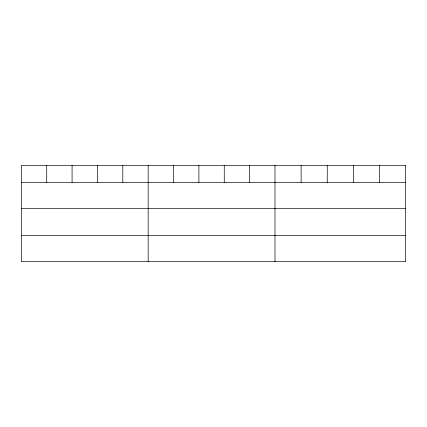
<?xml version="1.0" encoding="UTF-8"?>
<svg xmlns="http://www.w3.org/2000/svg" width="427" height="427" viewBox="0 0 427 427"><rect width="100%" height="100%" fill="white"/><g stroke="black" fill="none" stroke-linecap="round" stroke-linejoin="round"><path stroke-width="0.64" d="M21.35 182.398L405.65 182.398M21.35 208.552L405.65 208.552M21.35 235.501L405.65 235.501M379.518 165.345L379.518 182.398M353.385 165.345L353.385 182.398M327.253 165.345L327.253 182.398M301.12 165.345L301.12 182.398M274.988 165.345L274.988 261.655M249.624 165.345L249.624 182.398M224.26 165.345L224.26 182.398M198.897 165.345L198.897 182.398M173.533 165.345L173.533 182.398M148.169 165.345L148.169 261.655M122.805 165.345L122.805 182.398M97.441 165.345L97.441 182.398M72.078 165.345L72.078 182.398M46.714 165.345L46.714 182.398M405.65 165.345L21.35 165.345L21.35 261.655L405.65 261.655L405.65 165.345"/></g></svg>
